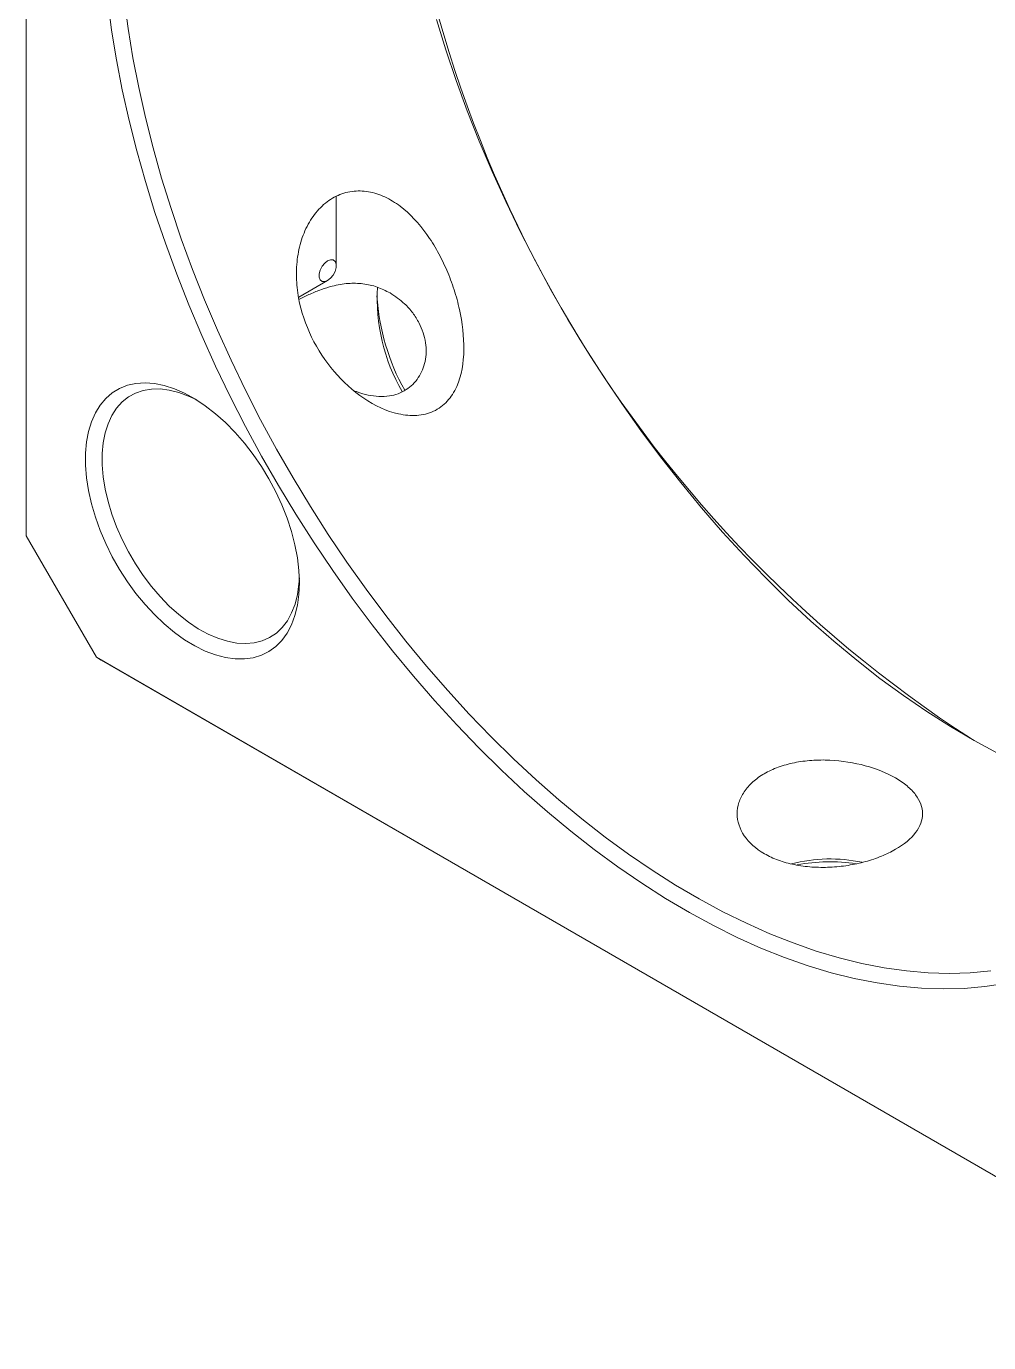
# Model space of a CAD drawing. Header units: millimetres. Extents: x 2 to 278, y 1 to 215.
# Drawn here: x 240.7 to 261.45, y 161.52 to 189.91 of the extents above; entities that cross this region are included whole.
import ezdxf

# ---------------------------------------------------------------- set-up
doc = ezdxf.new("R2010")
doc.units = ezdxf.units.MM

msp = doc.modelspace()

# ---------------------------------------------------------------- linework, layer by layer
at = {"color": 7, "linetype": 'Continuous', "lineweight": 18}
for p, q in [((240.695, 208.198), (240.695, 178.919)), ((247.378, 186.168), (247.377, 186.246)), ((247.378, 184.748), (247.378, 186.168)), ((246.573, 184.07), (247.194, 184.429)), ((240.695, 178.919), (242.207, 176.301)), ((242.207, 176.301), (267.562, 161.664)), ((242.207, 176.301), (242.312, 176.24)), ((267.816, 161.517), (242.312, 176.24))]:
    msp.add_line(p, q, dxfattribs=at)
at = {"color": 7, "linetype": 'Continuous', "lineweight": 18, "flags": 128}
for points in [[(261.807, 169.264), (261.371, 169.198), (260.924, 169.159), (260.467, 169.148), (260.001, 169.163), (259.526, 169.206), (259.043, 169.277), (258.553, 169.374), (258.057, 169.498), (257.555, 169.649), (257.05, 169.826), (256.54, 170.03), (256.028, 170.259), (255.514, 170.514), (254.998, 170.794), (254.483, 171.099), (253.968, 171.427), (253.455, 171.779), (252.944, 172.154), (252.436, 172.551), (251.933, 172.969), (251.434, 173.409), (250.942, 173.868), (250.456, 174.347), (249.977, 174.845), (249.507, 175.36), (249.045, 175.892), (248.594, 176.44), (248.153, 177.003), (247.724, 177.58), (247.306, 178.171), (246.901, 178.773), (246.51, 179.386), (246.133, 180.01), (245.771, 180.643), (245.423, 181.283), (245.092, 181.93), (244.778, 182.584), (244.48, 183.241), (244.2, 183.903), (243.938, 184.567), (243.694, 185.232), (243.469, 185.898), (243.263, 186.562), (243.077, 187.225), (242.911, 187.884), (242.765, 188.539), (242.639, 189.189), (242.534, 189.833), (242.45, 190.469)], [(242.808, 190.496), (242.891, 189.868), (242.995, 189.232), (243.119, 188.591), (243.264, 187.944), (243.428, 187.293), (243.612, 186.638), (243.816, 185.982), (244.038, 185.325), (244.279, 184.668), (244.538, 184.013), (244.815, 183.36), (245.11, 182.71), (245.421, 182.065), (245.748, 181.426), (246.091, 180.794), (246.45, 180.17), (246.823, 179.555), (247.209, 178.949), (247.609, 178.355), (248.022, 177.773), (248.447, 177.203), (248.882, 176.648), (249.329, 176.108), (249.784, 175.583), (250.249, 175.075), (250.722, 174.585), (251.202, 174.113), (251.689, 173.66), (252.182, 173.227), (252.679, 172.815), (253.18, 172.424), (253.685, 172.055), (254.192, 171.709), (254.7, 171.387), (255.209, 171.088), (255.718, 170.813), (256.225, 170.563), (256.731, 170.338), (257.234, 170.139), (257.733, 169.966), (258.228, 169.819), (258.717, 169.698), (259.2, 169.604), (259.676, 169.537), (260.145, 169.496), (260.605, 169.483), (261.055, 169.497), (261.495, 169.537)], [(261.645, 174.234), (261.136, 174.509), (260.627, 174.808), (260.119, 175.131), (259.612, 175.477), (259.107, 175.846), (258.606, 176.237), (258.109, 176.649), (257.616, 177.081), (257.129, 177.534), (256.649, 178.006), (256.176, 178.497), (255.711, 179.004), (255.256, 179.529), (254.809, 180.07), (254.374, 180.625), (253.949, 181.194), (253.536, 181.776), (253.136, 182.371), (252.75, 182.976), (252.377, 183.591), (252.018, 184.216), (251.675, 184.848), (251.348, 185.487), (251.037, 186.132), (250.742, 186.781), (250.465, 187.434), (250.206, 188.09), (249.965, 188.747), (249.743, 189.404), (249.539, 190.06)], [(247.194, 184.854), (247.132, 184.805), (247.076, 184.736), (247.035, 184.656), (247.013, 184.574), (247.013, 184.5), (247.035, 184.443), (247.076, 184.411), (247.132, 184.406), (247.194, 184.429), (247.257, 184.478), (247.313, 184.547), (247.354, 184.627), (247.376, 184.709), (247.376, 184.783), (247.354, 184.84), (247.313, 184.872), (247.257, 184.877), (247.194, 184.854)], [(246.586, 177.91), (246.575, 177.659), (246.543, 177.423), (246.489, 177.203), (246.415, 177.003), (246.321, 176.824), (246.208, 176.667), (246.077, 176.534), (245.929, 176.427), (245.766, 176.346), (245.589, 176.292), (245.399, 176.265), (245.199, 176.267), (244.991, 176.296), (244.776, 176.352), (244.556, 176.436), (244.333, 176.546), (244.11, 176.681), (243.889, 176.839), (243.671, 177.021), (243.459, 177.223), (243.255, 177.444), (243.06, 177.681), (242.876, 177.933), (242.706, 178.198), (242.55, 178.472), (242.411, 178.753), (242.288, 179.039), (242.185, 179.327), (242.101, 179.614), (242.037, 179.898), (241.994, 180.175), (241.972, 180.444), (241.972, 180.702), (241.994, 180.946), (242.037, 181.174), (242.101, 181.383), (242.185, 181.573), (242.288, 181.742), (242.411, 181.886), (242.55, 182.007), (242.706, 182.101), (242.876, 182.169), (243.06, 182.209), (243.255, 182.222), (243.459, 182.206), (243.671, 182.164), (243.889, 182.093), (244.11, 181.997), (244.333, 181.874), (244.556, 181.727), (244.776, 181.557), (244.991, 181.365), (245.199, 181.153), (245.399, 180.924), (245.589, 180.679), (245.766, 180.42), (245.929, 180.15), (246.077, 179.872), (246.208, 179.588), (246.321, 179.301), (246.415, 179.013), (246.489, 178.727), (246.543, 178.447), (246.575, 178.173), (246.586, 177.91)], [(244.37, 181.852), (244.193, 181.937), (243.984, 182.015), (243.779, 182.067), (243.582, 182.091), (243.393, 182.089), (243.215, 182.059), (243.049, 182.002), (242.897, 181.918), (242.761, 181.809), (242.641, 181.676), (242.54, 181.519), (242.457, 181.341), (242.395, 181.143), (242.353, 180.927), (242.332, 180.695), (242.332, 180.45), (242.353, 180.194), (242.395, 179.93), (242.457, 179.66), (242.54, 179.386), (242.641, 179.113), (242.761, 178.841), (242.897, 178.575), (243.049, 178.316), (243.215, 178.068), (243.393, 177.832), (243.582, 177.611), (243.779, 177.407), (243.984, 177.223), (244.193, 177.06), (244.404, 176.919), (244.616, 176.803), (244.827, 176.712), (245.034, 176.647), (245.235, 176.609), (245.428, 176.598), (245.612, 176.615), (245.784, 176.658), (245.943, 176.729), (246.088, 176.825), (246.216, 176.946), (246.326, 177.091), (246.418, 177.259), (246.491, 177.447), (246.543, 177.655), (246.575, 177.879), (246.584, 178.017)]]:
    msp.add_lwpolyline(points, dxfattribs=at)
at = {"color": 7, "linetype": 'Continuous', "lineweight": 18}
for centre, radius, start, end in [((275.887, 197.492), 27.313, 182.8278, 237.1669), ((252.239, 184.034), 3.976, 176.3657, 210.2045), ((252.979, 184.382), 4.73, 183.4614, 209.3931), ((258.029, 168.6), 3.352, 78.0829, 104.3168), ((258.028, 168.066), 3.825, 81.5526, 100.6008)]:
    msp.add_arc(centre, radius, start, end, dxfattribs=at)
for points, knots in [([(246.848, 183.209), (246.717, 183.478), (246.622, 183.759), (246.542, 184.2), (246.526, 184.35), (246.518, 184.646), (246.526, 184.793), (246.568, 185.084), (246.602, 185.223), (246.694, 185.488), (246.754, 185.615), (246.898, 185.845), (246.98, 185.946), (247.166, 186.121), (247.269, 186.193), (247.486, 186.299), (247.602, 186.335), (247.837, 186.367), (247.955, 186.365), (248.195, 186.323), (248.312, 186.285), (248.541, 186.179), (248.653, 186.11), (248.971, 185.87), (249.164, 185.66), (249.416, 185.307), (249.495, 185.181), (249.638, 184.923), (249.704, 184.79), (249.822, 184.515), (249.875, 184.374), (249.967, 184.089), (250.006, 183.946), (250.101, 183.515), (250.136, 183.22), (250.127, 182.657), (250.083, 182.381), (249.925, 182.025), (249.857, 181.916), (249.69, 181.734), (249.589, 181.66), (249.367, 181.557), (249.242, 181.528), (248.988, 181.511), (248.855, 181.524), (248.465, 181.61), (248.208, 181.732), (247.74, 182.047), (247.522, 182.245), (247.143, 182.689), (246.978, 182.94), (246.848, 183.209)], [0, 0, 0, 0, 0.0625, 0.0625, 0.09375, 0.09375, 0.125, 0.125, 0.15625, 0.15625, 0.1875, 0.1875, 0.21875, 0.21875, 0.25, 0.25, 0.28125, 0.28125, 0.3125, 0.3125, 0.34375, 0.34375, 0.375, 0.375, 0.4375, 0.4375, 0.46875, 0.46875, 0.5, 0.5, 0.53125, 0.53125, 0.5625, 0.5625, 0.625, 0.625, 0.6875, 0.6875, 0.71875, 0.71875, 0.75, 0.75, 0.78125, 0.78125, 0.8125, 0.8125, 0.875, 0.875, 0.9375, 0.9375, 1, 1, 1, 1]), ([(248.541, 184.161), (248.45, 184.207), (248.265, 184.301), (247.96, 184.367), (247.636, 184.376), (247.333, 184.324), (247.057, 184.238), (246.821, 184.141), (246.66, 184.067), (246.584, 184.027), (246.583, 184.026)], [0, 0, 0, 0, 0.162887, 0.330196, 0.493219, 0.662428, 0.773333, 0.887255, 0.998273, 1, 1, 1, 1]), ([(247.767, 182.052), (247.789, 182.043), (247.889, 182.001), (248.069, 181.954), (248.303, 181.92), (248.519, 181.931), (248.717, 181.983), (248.887, 182.067), (249.035, 182.186), (249.154, 182.33), (249.244, 182.498), (249.302, 182.684), (249.324, 182.884), (249.311, 183.094), (249.259, 183.307), (249.166, 183.526), (249.032, 183.737), (248.829, 183.968), (248.65, 184.088), (248.541, 184.161)], [0, 0, 0, 0, 0.01659, 0.077189, 0.136218, 0.197316, 0.251051, 0.306455, 0.358438, 0.411926, 0.464034, 0.517558, 0.571581, 0.626907, 0.686533, 0.747417, 0.817743, 0.889521, 1, 1, 1, 1]), ([(259.442, 173.698), (259.535, 173.644), (259.618, 173.587), (259.763, 173.466), (259.825, 173.402), (259.926, 173.271), (259.963, 173.204), (260.014, 173.067), (260.027, 172.997), (260.027, 172.79), (259.975, 172.65), (259.776, 172.389), (259.627, 172.266), (259.35, 172.106), (259.247, 172.056), (259.03, 171.967), (258.915, 171.928), (258.672, 171.861), (258.546, 171.834), (258.29, 171.793), (258.16, 171.78), (257.896, 171.767), (257.766, 171.769), (257.511, 171.787), (257.384, 171.804), (257.142, 171.853), (257.027, 171.885), (256.809, 171.964), (256.706, 172.011), (256.429, 172.171), (256.28, 172.305), (256.08, 172.6), (256.028, 172.764), (256.027, 173.008), (256.04, 173.091), (256.091, 173.25), (256.129, 173.327), (256.229, 173.476), (256.291, 173.547), (256.436, 173.677), (256.518, 173.736), (256.705, 173.845), (256.806, 173.891), (257.023, 173.97), (257.14, 174.003), (257.382, 174.052), (257.507, 174.069), (257.763, 174.087), (257.895, 174.089), (258.286, 174.071), (258.549, 174.028), (259.031, 173.896), (259.255, 173.806), (259.442, 173.698)], [0, 0, 0, 0, 0.03125, 0.03125, 0.0625, 0.0625, 0.09375, 0.09375, 0.125, 0.125, 0.1875, 0.1875, 0.25, 0.25, 0.28125, 0.28125, 0.3125, 0.3125, 0.34375, 0.34375, 0.375, 0.375, 0.40625, 0.40625, 0.4375, 0.4375, 0.46875, 0.46875, 0.5, 0.5, 0.5625, 0.5625, 0.625, 0.625, 0.65625, 0.65625, 0.6875, 0.6875, 0.71875, 0.71875, 0.75, 0.75, 0.78125, 0.78125, 0.8125, 0.8125, 0.84375, 0.84375, 0.875, 0.875, 0.9375, 0.9375, 1, 1, 1, 1])]:
    msp.add_open_spline(points, degree=3, knots=knots, dxfattribs=at)

doc.saveas('drawing.dxf')
